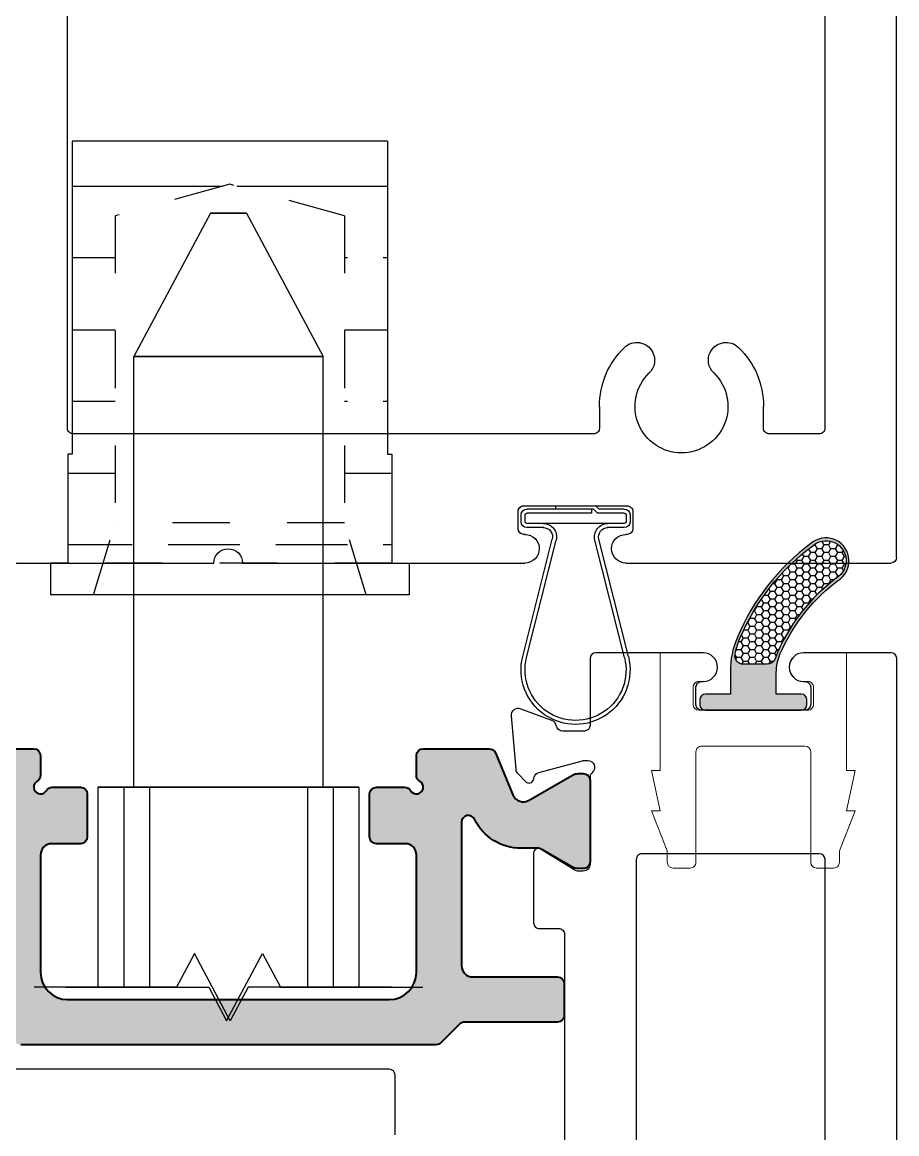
# Model space of a CAD drawing. Extents: x -87 to 44, y -173 to 76.
# Drawn here: x -0.192 to 1.333, y 46.099 to 48.036 of the extents above; entities that cross this region are included whole.
import ezdxf

# ---------------------------------------------------------------- set-up
doc = ezdxf.new("R2010")
doc.units = 0
doc.header["$MEASUREMENT"] = 0
doc.linetypes.add('C', pattern=[0])
doc.linetypes.add('HIDDEN2', pattern=[0.1875, 0.125, -0.0625])
doc.layers.get('0').update_dxf_attribs({"linetype": 'CONTINUOUS'})
for name, color, linetype in [('FRAME', 1, 'CONTINUOUS'), ('HANDLE_SET', 7, 'CONTINUOUS'), ('INERTIA', 7, 'CONTINUOUS'), ('Part', 7, 'CONTINUOUS'), ('VENT', 5, 'CONTINUOUS')]:
    doc.layers.add(name, color=color, linetype=linetype)
pattern_1 = [(0, (0, 0), (0, 0.25), []), (0, (0, 0.125), (0, 0.25), [0.125, -0.0625])]

# ---------------------------------------------------------------- blocks, each defined once
blk = doc.blocks.new('FGSFG FG')
at = {"layer": 'HANDLE_SET', "color": 7}
for p, q in [((-67.66218615209425, 44.74863545115808), (-67.66218615209425, 43.99863545115809)), ((-67.33218615209427, 44.74863545115808), (-67.33218615209427, 43.99863545115809)), ((-67.52842615209426, 43.74863545115809), (-67.66218615209425, 43.99863545115809)), ((-67.33218615209427, 43.99863545115809), (-67.66218615209425, 43.99863545115809)), ((-67.46594615209426, 43.74863545115809), (-67.33218615209427, 43.99863545115809)), ((-67.46594615209426, 43.74863545115809), (-67.52842615209426, 43.74863545115809))]:
    blk.add_line(p, q, dxfattribs=at)
at = {"layer": 'INERTIA', "color": 7}
for p, q in [((-67.53166126501026, 45.09719840412938), (-67.50040828054512, 45.15593900562939)), ((-67.50040828054512, 45.15593900562939), (-67.4379023116148, 45.0384578026294)), ((-67.78105716601192, 45.09719839607058), (-67.53166126501026, 45.09719840412938)), ((-67.72468615209425, 44.74863545115809), (-67.72468615209425, 45.09719840412938)), ((-67.63468615209425, 44.74863545115809), (-67.63468615209425, 45.09719840412938)), ((-67.4379023116148, 45.0384578026294), (-67.40664932714964, 45.09719840412938)), ((-67.40664932714964, 45.09719840412938), (-67.15869376219044, 45.09719840412938)), ((-67.31468615209425, 44.74863545115809), (-67.31468615209425, 45.09719840412938)), ((-67.26968615209425, 44.74863545115809), (-67.26968615209425, 45.09719840412938)), ((-67.72468615209425, 44.74863545115809), (-67.26968615209425, 44.74863545115809))]:
    blk.add_line(p, q, dxfattribs=at)
blk = doc.blocks.new('25058 BOM')
for p, q in [((683.0846507635472, 59.6214789050838), (683.1286517635472, 59.6214789050838)), ((683.1346507635473, 59.62747890508381), (683.1286517635472, 59.6214789050838)), ((683.1385504335603, 59.6214789050838), (683.131551600227, 59.61447890508381)), ((683.2046517635472, 59.62747890508381), (683.1346507635473, 59.62747890508381)), ((683.1385504335603, 59.6214789050838), (683.2546507635473, 59.6214789050838)), ((683.142078288618, 59.6214789050838), (683.142078288618, 59.61447890508381)), ((683.2046517635472, 59.62747890508381), (683.2046517635472, 59.6214789050838)), ((683.0746507635472, 59.61147890508381), (683.0746507635472, 59.59947890508381)), ((683.0816507635473, 59.61147890508381), (683.0816507635473, 59.59947890508381)), ((683.0846507635472, 59.61447890508381), (683.131551600227, 59.61447890508381)), ((683.142078288618, 59.61447890508381), (683.2546507635473, 59.61447890508381)), ((683.2576507635472, 59.59947890508381), (683.2576507635472, 59.61147890508381)), ((683.2646507635473, 59.59947890508381), (683.2646507635473, 59.61147890508381)), ((683.0846507635472, 59.59647890508381), (683.1146736117528, 59.59647890508381)), ((683.0846507635472, 59.58947890508381), (683.1146736117528, 59.58947890508381)), ((683.1131672215495, 59.59647890508381), (683.2546507635473, 59.59647890508381)), ((683.2246289153418, 59.58947890508381), (683.2546507635473, 59.58947890508381)), ((683.0775465766021, 59.36475392694702), (683.1291488797368, 59.568956269003)), ((683.0843332377453, 59.36303892533605), (683.1359355408802, 59.56724126739202)), ((683.2549692893491, 59.36303892533605), (683.2033669862144, 59.56724126739202)), ((683.2617559504924, 59.36475392694702), (683.2101536473576, 59.568956269003))]:
    blk.add_line(p, q)
for centre, radius, start, end in [((683.0846507635472, 59.61147890508381), 0.01, 90, 180), ((683.2546507635473, 59.61147890508381), 0.01, 0, 90), ((683.0846507635472, 59.61147890508381), 0.003000000000000001, 90, 180), ((683.2546507635473, 59.61147890508381), 0.003000000000000001, 0, 90), ((683.0846507635472, 59.59947890508381), 0.01, 180, 270), ((683.0846507635472, 59.59947890508381), 0.003000000000000001, 180, 270), ((683.1131672215495, 59.57299486308607), 0.02348404199774125, 345.8181526709359, 90), ((683.1131672215495, 59.57299486308607), 0.01648404199774125, 345.8181526709359, 90), ((683.226135305545, 59.57299486308607), 0.02348404199774134, 90, 194.1818473290641), ((683.226135305545, 59.57299486308607), 0.01648404199774134, 90, 194.1818473290641), ((683.2546507635473, 59.59947890508381), 0.01, 270, 0), ((683.2546507635473, 59.59947890508381), 0.003000000000000001, 270, 0), ((683.1696512635472, 59.34147890508381), 0.095, 165.8181526709351, 14.18184732906528), ((683.1696512635472, 59.34147890508381), 0.088, 165.8181526709351, 14.18184732906528)]:
    blk.add_arc(centre, radius, start, end)
blk = doc.blocks.new('FADFADFFA DF')
h = blk.add_hatch()
h.set_pattern_fill('BRASS', color=256)
h.set_pattern_definition(pattern_1)
h.paths.add_polyline_path([(-67.25968615209426, 44.3096388057593), (-67.73468615209426, 44.3096388057593), (-67.71818615209426, 44.2546388057593), (-67.27618615209425, 44.2546388057593)])
h.paths.add_polyline_path([(-67.73468615209426, 44.3096388057593), (-67.80968615209426, 44.3096388057593), (-67.80968615209426, 44.2546388057593), (-67.77968615209426, 44.2546388057593), (-67.71818615209426, 44.2546388057593)])
h.paths.add_polyline_path([(-67.18468615209426, 44.3096388057593), (-67.25968615209426, 44.3096388057593), (-67.27618615209425, 44.2546388057593), (-67.21468615209426, 44.2546388057593), (-67.18468615209426, 44.2546388057593)])
h = blk.add_hatch()
h.set_pattern_fill('BRASS', color=256)
h.set_pattern_definition(pattern_1)
h.paths.add_polyline_path([(-67.27618615209425, 44.2546388057593), (-67.71818615209426, 44.2546388057593), (-67.69718615209426, 44.1846388057593), (-67.29718615209424, 44.1846388057593)])
h.paths.add_polyline_path([(-67.25968615209426, 44.3096388057593), (-67.73468615209426, 44.3096388057593), (-67.71818615209426, 44.2546388057593), (-67.27618615209425, 44.2546388057593)])
h = blk.add_hatch()
h.set_pattern_fill('BRASS', color=256)
h.set_pattern_definition(pattern_1)
h.paths.add_polyline_path([(-67.21468615209426, 44.2546388057593), (-67.27618615209425, 44.2546388057593), (-67.29718615209424, 44.1846388057593), (-67.29718615209424, 43.64963880575931), (-67.49718615209426, 43.5946388057593), (-67.69718615209426, 43.6496388057593), (-67.69718615209428, 44.18463880575935), (-67.71818615209426, 44.2546388057593), (-67.77968615209426, 44.2546388057593), (-67.77968615209426, 44.0646388057593), (-67.77218615209425, 44.0646388057593), (-67.77218615209425, 43.51963880575931), (-67.22218615209427, 43.51963880575931), (-67.22218615209427, 44.0646388057593), (-67.21468615209426, 44.0646388057593)])
h = blk.add_hatch()
h.set_pattern_fill('BRASS', color=256)
h.set_pattern_definition(pattern_1)
h.paths.add_polyline_path([(-67.27618615209425, 44.2546388057593), (-67.71818615209426, 44.2546388057593), (-67.69718615209426, 44.1846388057593), (-67.29718615209424, 44.1846388057593)], flags=17)
at = {"layer": 'INERTIA', "color": 7}
for p, q in [((-67.80968615209426, 44.3096388057593), (-67.18468615209426, 44.3096388057593)), ((-67.80968615209426, 44.2546388057593), (-67.80968615209426, 44.3096388057593)), ((-67.18468615209426, 44.2546388057593), (-67.18468615209426, 44.3096388057593)), ((-67.77968615209426, 44.2546388057593), (-67.80968615209426, 44.2546388057593)), ((-67.77968615209426, 44.0646388057593), (-67.77968615209426, 44.2546388057593)), ((-67.21468615209426, 44.0646388057593), (-67.21468615209426, 44.2546388057593)), ((-67.21468615209426, 44.2546388057593), (-67.18468615209426, 44.2546388057593)), ((-67.77218615209425, 44.0646388057593), (-67.77968615209426, 44.0646388057593)), ((-67.77218615209425, 43.51963880575931), (-67.77218615209425, 44.0646388057593)), ((-67.22218615209427, 43.51963880575931), (-67.22218615209427, 44.0646388057593)), ((-67.22218615209427, 44.0646388057593), (-67.21468615209426, 44.0646388057593)), ((-67.77218615209426, 43.51963880575931), (-67.22218615209427, 43.51963880575931))]:
    blk.add_line(p, q, dxfattribs=at)
at = {"layer": 'INERTIA', "color": 7, "linetype": 'HIDDEN2', "ltscale": 0.5}
for p, q in [((-67.73468615209426, 44.3096388057593), (-67.69718615209426, 44.1846388057593)), ((-67.25968615209426, 44.3096388057593), (-67.29718615209424, 44.1846388057593)), ((-67.77968615209426, 44.2546388057593), (-67.21468615209426, 44.2546388057593)), ((-67.69718615209429, 44.1846388057593), (-67.29718615209424, 44.1846388057593)), ((-67.69718615209426, 43.64963880575931), (-67.69718615209428, 44.18463880575931)), ((-67.29718615209424, 43.6496388057593), (-67.29718615209424, 44.18463880575932)), ((-67.69718615209426, 43.6496388057593), (-67.49718615209426, 43.5946388057593)), ((-67.49718615209426, 43.5946388057593), (-67.29718615209426, 43.6496388057593))]:
    blk.add_line(p, q, dxfattribs=at)
blk = doc.blocks.new('25196')
h = blk.add_hatch(color=256)
h.dxf.hatch_style = 1
h.paths.add_polyline_path([(-0.0835000000000008, 0, 0.414213562373095), (-0.0934999999999988, -0.00999999999999801), (-0.0934999999999988, -0.01800000000000068, 0.414213562373095), (-0.0835000000000008, -0.02799999999999869), (-0.03999999999999915, -0.02799999999999869), (-0.03999999999999915, -0.05785786437627038), (-0.03999999999999915, -0.06594732452941329, -0.101269969250912), (-0.04643100417474755, -0.09737347372501143, -0.1373134445494965), (-0.1522745511964061, -0.2294751011726532, 1.008481109248399), (-0.1004823336566604, -0.2904432055484764, 0.1352418904348582), (0.02843659280805078, -0.1257235416071723, 0.09912861590021499), (0.03999999999999912, -0.06797140076635715), (0.03999999999999915, -0.05785786437627038), (0.03999999999999915, -0.02800000000000225), (0.08349999999999724, -0.02800000000000225, 0.414213562373095), (0.0934999999999988, -0.01800000000000068), (0.0934999999999988, -0.01000000000000334, 0.4142135623730949), (0.08349999999999547, 0)])
h.paths.add_polyline_path([(0.01715917121256118, -0.07999999999999266, -0.4769757243821136), (0.03183138327555873, -0.09811868452696117, -0.04647921464780781), (0.0238220397144443, -0.1237984702458415, -0.1353680807655825), (-0.1036145827353818, -0.2865410750086921, -1.008549315805216), (-0.1492050365935049, -0.233426524955751, 0.1455754414467376), (-0.03786737528095366, -0.08958174200962173, -0.309671405896239), (-0.02388014966793934, -0.08000000000000185), (-0.01785786437626768, -0.0799999999999983)], flags=16)
h = blk.add_hatch()
h.set_pattern_fill('HONEY', color=256, scale=0.0625)
h.set_pattern_definition([(0, (45.46243526074674, 20.43142425174361), (0.01171875, 0.006765823467065927), [0.0078125, -0.015625]), (120, (45.46243526074674, 20.43142425174361), (-0.01171875, 0.006765823467065928), [0.007812499999999999, -0.015625]), (59.99999999999999, (45.46243526074674, 20.43142425174361), (2.602085213965211e-18, 0.01353164693413185), [-0.015625, 0.0078125])])
h.paths.add_polyline_path([(-0.1492050365934934, -0.233426524955743, 1.008549315807167), (-0.1036145827353791, -0.2865410750086901, 0.1353680807655805), (0.02382203971444444, -0.1237984702458412, 0.04647921464780722), (0.03183138327555877, -0.09811868452696121, 0.4769757243821154), (0.01715917121256118, -0.07999999999999266), (-0.01785786437626768, -0.0799999999999983), (-0.02388014966793934, -0.08000000000000185, 0.3096714058962401), (-0.03786737528095374, -0.08958174200962171, -0.1455754414467264)])
at = {"layer": 'Part'}
blk.add_lwpolyline([(-0.1004823336566574, -0.290443205548474, 0.1352418904348408), (0.02843659280804189, -0.1257235416071936, 0.09912861590023608), (0.03999999999999915, -0.06797140076636765), (0.03999999999999915, -0.05785786437627038), (0.03999999999999915, -0.02800000000000225), (0.0835000000000008, -0.02800000000000225, 0.414213562372991), (0.0934999999999988, -0.01800000000000068), (0.0934999999999988, -0.01000000000000156, 0.4142135623728869), (0.0835000000000008, 0), (-0.0835000000000008, 0, 0.414213562373095), (-0.0934999999999988, -0.00999999999999801), (-0.0934999999999988, -0.01800000000000068, 0.414213562373095), (-0.0835000000000008, -0.02799999999999869), (-0.03999999999999915, -0.02799999999999869), (-0.03999999999999915, -0.05785786437627038), (-0.03999999999999915, -0.06594732452939667, -0.1012699692510954), (-0.04643100417476376, -0.09737347372504956, -0.1373134445494629), (-0.1522745511964061, -0.2294751011726532, 1.008481109248132)], format="xyb", close=True, dxfattribs=at)
blk.add_lwpolyline([(0.01718771564232924, -0.08000002715949961, -0.4763918822310501), (0.03183138327555923, -0.09811868452695904, -0.04647921464780437), (0.02382203971444596, -0.1237984702458377, -0.1353680807655855), (-0.103614582735382, -0.2865410750086923, -1.008549315807548), (-0.1492050365934929, -0.2334265249557426, 0.1455754414467267), (-0.0378673752809533, -0.08958174200962077, -0.3096714058963633), (-0.02388014966793151, -0.08000000000000185), (-0.01785786437626768, -0.0799999999999983), (0.01785786437626768, -0.0799999999999983)], format="xyb", dxfattribs=at)
blk = doc.blocks.new('3921-1_Block_Frame_Component')
for p, q in [((-0.05250000000000909, 2.131628207280301e-14), (0.05250000000000909, -2.131628207280301e-14)), ((1.368338983564172, 3.552713678800501e-14), (1.472499539111254, 3.552713678800501e-14)), ((1.547824651121005, -0.01985777713893189), (1.602407108165153, 3.153405460665226e-05)), ((1.602407108165153, 3.153405460665226e-05), (1.602470084513811, 3.153405460665226e-05)), ((-0.06250000000011324, -1.903000436308508), (-0.0625, -0.009999999999969589)), ((0.0625, -0.01000000000001222), (0.0625, -0.1149999999999736)), ((0.8754999999999882, -0.1249999999999645), (0.8754999999999882, -2.131628207280301e-14)), ((0.8754999999999882, -2.131628207280301e-14), (0.9555000000001428, -2.131628207280301e-14)), ((0.9555000000001428, -2.131628207280301e-14), (0.9555000000001428, -0.1149999999999736)), ((1.358338983564181, -0.1150000000000162), (1.358338983564181, -0.009999999999969589)), ((1.482499539111245, -0.009999999999955378), (1.482499539111359, -0.02638062086160886)), ((1.618019901548909, -0.01190026021462387), (1.61000386707542, -0.1035239535075689)), ((1.494119360199761, -0.03800044195012475), (1.528978823465081, -0.03800044195012475)), ((1.495008477480155, -0.08900044195002721), (1.486372812807417, -0.08900044195018353)), ((1.570203092662609, -0.1087395746705448), (1.498010778403454, -0.08939570236507421)), ((1.60664471720213, -0.110727673657756), (1.592555565099019, -0.1248168257609805)), ((0.0724999999999909, -0.1249999999999645), (0.8754999999999882, -0.1249999999999645)), ((0.9655000000001337, -0.1249999999999787), (1.34833898356419, -0.1250000000000213)), ((1.482499539111359, -0.1179420695986479), (1.482499539111359, -0.2703806208616797)), ((1.579595338716334, -0.1213441435680016), (1.578419546950386, -0.116956028958306)), ((0.1769154044887316, -0.2499999999998987), (0.07249999999445222, -0.2499999999999059)), ((1.37249953910592, -0.2499999999999698), (0.4480845955486075, -0.2499999999999627)), ((1.508740822690356, -0.2802987284158647), (1.567548808317724, -0.244402180678172)), ((1.579331381514866, -0.2510142523809336), (1.579331381514862, -0.3719996208616223)), ((0.06249999999446132, -0.259999999999911), (0.06249999999446132, -1.678000436306284)), ((1.382499539105911, -1.678000436306284), (1.382499539105911, -0.2599999999999749)), ((1.494119360199761, -0.2820004419500819), (1.502686783982995, -0.2820004419501387)), ((1.569331381514871, -0.3819996208616132), (1.517499539111327, -0.3819996208616132)), ((1.507499539111336, -0.3919996208616041), (1.507499539111336, -1.517001263040854)), ((1.517499539111327, -1.527001263040839), (1.569331381514871, -1.527001263040839)), ((1.579331381514862, -1.53700126304083), (1.579331381514862, -1.657986631521519)), ((0.1694999999945459, -1.678000436306283), (0.1694999999945459, -1.639999999997734)), ((0.4555000000005158, -1.640000000004358), (0.4554999999956557, -1.678000436305005)), ((1.482499539111359, -1.638620263040773), (1.482499539111359, -1.791058814303804)), ((1.502686783982995, -1.627000441952315), (1.494119360199761, -1.62700044195237)), ((1.567548808317724, -1.664598703224279), (1.508740822690356, -1.628702155486573)), ((0.07249999999446288, -1.688000436306284), (0.1594999999945443, -1.688000436306283)), ((0.4654999999956537, -1.688000436306284), (1.37249953910591, -1.688000436306284)), ((1.498010778403454, -1.819605181537364), (1.570203092662609, -1.800261309231908)), ((1.578419546950386, -1.792044854944132), (1.579595338716331, -1.78765674033445)), ((1.592555565099019, -1.784184058141457), (1.60664471720213, -1.798273210244682)), ((0.5873440139517818, -1.813000436308509), (0.4073440139516258, -1.813000436308509)), ((1.486372812807417, -1.82000044195227), (1.495008477480155, -1.820000441952411)), ((1.61000386707542, -1.805476930394869), (1.618019901548905, -1.897100623687814)), ((0.3973440139516242, -1.823000436308547), (0.3973440139517379, -1.853000436308511)), ((0.5973440139462483, -1.852994227559189), (0.5973440139462483, -1.822962897163516)), ((0.5973440139516697, -1.853062975419865), (0.5973440139517834, -1.823000436308546)), ((0.4073440139517288, -1.863000436308502), (0.4093440139516815, -1.863000436308503)), ((0.5843440139462146, -1.862994227559294), (0.5873440139462573, -1.862994227559294)), ((0.5853440139516124, -1.863000436308504), (0.5873440139515651, -1.863000436308509)), ((1.528978823465081, -1.871000441952314), (1.494119360199761, -1.871000441952313)), ((0.4343440139516588, -1.887906688481409), (0.4343440139516588, -1.888000436308531)), ((0.5603440139516351, -1.888000436308531), (0.5603440139516351, -1.887906688481409)), ((1.482499539111359, -1.882620263040772), (1.482499539111359, -1.903006528038312)), ((1.602407108165153, -1.909032417957045), (1.547824651121005, -1.889143106763507)), ((0.4093440139516815, -1.913000436308502), (-0.05250000000011301, -1.913000436308509)), ((1.077499539112367, -1.913000436308502), (0.5853440139516124, -1.913000436308509)), ((1.472150544144029, -1.913000436308502), (1.127499539112321, -1.913000436308502)), ((1.602470084513811, -1.909032417957047), (1.602407108165153, -1.909032417957045))]:
    blk.add_line(p, q)
for centre, radius, start, end in [((-0.05250000000000909, -0.009999999999969589), 0.009999999999990905, 90, 180), ((1.368338983564175, -0.00999999999995893), 0.009999999999994458, 90.00000000002038, 180.000000000061), ((1.472499539111254, -0.009999999999955378), 0.009999999999990905, 0, 90), ((1.606444297387903, -0.0108875260769814), 0.01161982108837459, 354.9999999995531, 110.0000000001445), ((0.05250000000000909, -0.01000000000001222), 0.009999999999990905, 0, 90), ((1.49411936019979, -0.02638062086169413), 0.01161982108843063, 179.9999999995795, 269.9999999998598), ((1.528978823465, -0.02638062086167547), 0.01161982108844928, 270.000000000403, 349.095716723031), ((1.551798863995145, -0.03077683727061409), 0.01161982108847989, 110.0000000002121, 169.0957167230866), ((1.486372812807417, -0.1006202630385582), 0.01161982108837467, 90, 228.1896851043523), ((1.495008477480308, -0.1006004419496929), 0.01159999999966576, 74.99999999977697, 90.00000000075455), ((0.0724999999999909, -0.1149999999999736), 0.009999999999990905, 180, 270), ((0.9655000000001337, -0.1149999999999878), 0.009999999999990905, 179.9999999999186, 270), ((1.348338983564187, -0.1150000000000269), 0.009999999999994458, 270.0000000000203, 6.106664988409952e-11), ((1.470879718022842, -0.1179420695986755), 0.01161982108851632, 1.357715182423146e-10, 48.18968510421744), ((1.5671956616643, -0.1199634599566357), 0.01161982108833529, 14.99999999992139, 75.00000000018271), ((1.598428262914364, -0.102511219369922), 0.01161982108842522, 314.9999999997615, 354.9999999995529), ((1.587077928907143, -0.1193391895690796), 0.00774654739231437, 195.0000000000125, 314.9999999998699), ((0.07249999999445222, -0.2599999999998968), 0.009999999999990905, 90, 180.0000000000814), ((0.1769154044887316, -0.2599999999998994), 0.00999999999999914, 332.3963207687199, 90), ((0.3124999999926459, -0.3309999999977968), 0.08100000000004709, 314.0684593829706, 225.9315406170294), ((0.4480845955486075, -0.2599999999999634), 0.01000000000000068, 90, 207.6036792105529), ((1.37249953910592, -0.2599999999999607), 0.009999999999990905, 359.9999999999186, 90), ((1.571584834122604, -0.2510142523809664), 0.007746547392261496, 2.430452665387161e-10, 121.400000000021), ((0.3124999999990559, -0.3308930000336776), 0.1429999999787192, 152.3963207686994, 225.9315406051524), ((0.3124999999917435, -0.3308929999955215), 0.1430000000022504, 314.0684593825862, 27.60367921053936), ((1.494119360199761, -0.2703806208616797), 0.0116198210884022, 180, 270), ((1.502686783982877, -0.2703806208616095), 0.01161982108852921, 270.0000000005781, 301.400000000525), ((1.517499539111327, -0.3919996208616041), 0.009999999999990905, 90, 180), ((1.569331381514871, -0.3719996208616223), 0.009999999999990905, 270, 0), ((0.2348007399110843, -0.4113993489621555), 0.03080899939083462, 331.8812266073314, 46.10171248424921), ((0.3901992600742012, -0.4113993489621208), 0.0308089993908053, 133.8982875157871, 208.1187733926057), ((0.234602054380634, -0.4113660393925107), 0.03100000000006395, 225.931540616972, 331.9999999997835), ((0.3903979456046427, -0.4113660393925507), 0.03099999999999155, 208.0000000000398, 314.0684593829028), ((0.2346020543824672, -1.559526960603018), 0.03099999999997745, 27.99999999999727, 134.0684593829349), ((0.3903979456066908, -1.559526960603), 0.03099999999997505, 45.9315406170814, 152.0000000000401), ((1.517499539111324, -1.517001263040851), 0.00999999999998824, 180.0000000000153, 270.0000000000152), ((1.569331381514871, -1.53700126304083), 0.009999999999990905, 0, 90), ((0.3124999999945635, -1.639999999997737), 0.1430000000000176, 134.0684593830061, 179.9999999999989), ((0.2346020543824343, -1.55952696060301), 0.03100000000000201, 314.0684593829751, 27.99999999995571), ((0.3903979456065683, -1.559526960603196), 0.0309999999999589, 151.9999999996134, 225.9315406167418), ((0.3124999999984297, -1.640000000004313), 0.1430000000020861, 359.9999999999819, 45.93154061993931), ((0.3124999999944365, -1.639999999997776), 0.08100000000000618, 134.0684593829741, 45.93154061697698), ((1.494119360199761, -1.638620263040773), 0.0116198210884022, 90, 180), ((1.502686783982902, -1.638620263040843), 0.01161982108852822, 58.59999999961609, 89.99999999954454), ((1.571584834122603, -1.657986631521486), 0.007746547392259551, 238.5999999999833, 359.999999999757), ((0.07249999999446022, -1.678000436306285), 0.009999999999998899, 179.9999999999949, 270.0000000000152), ((0.1594999999945461, -1.678000436306283), 0.009999999999999787, 269.9999999999898, 0), ((0.4654999999956537, -1.678000436306286), 0.00999999999999801, 179.9999999926618, 270), ((1.372499539105911, -1.678000436306285), 0.009999999999998899, 269.9999999999898, 5.088887490341627e-12), ((1.486372812807417, -1.808380620863894), 0.01161982108837572, 131.8103148956447, 270), ((1.470879718022843, -1.791058814303776), 0.01161982108851589, 311.8103148957793, 359.9999999998598), ((1.567195661664293, -1.789037423945816), 0.01161982108833871, 284.9999999998489, 345.0000000001511), ((1.587077928907145, -1.789661694333365), 0.007746547392318105, 45.0000000001765, 165.0000000000484), ((1.598428262914364, -1.806489664532516), 0.01161982108842508, 5.000000000446978, 45.00000000023845), ((0.407344013951624, -1.823000436308509), 0.009999999999999787, 89.99999999998981, 180.0000000002188), ((0.5873440139462573, -1.822962897163516), 0.009999999999990905, 0, 90), ((0.5873440139517836, -1.823000436308509), 0.009999999999999787, 359.9999999997863, 90.00000000001017), ((1.495008477480308, -1.808400441952745), 0.01159999999966566, 269.9999999992454, 285.0000000002231), ((0.4073440139517253, -1.853000436308514), 0.009999999999987352, 179.9999999999796, 270.0000000000203), ((0.5873440139461437, -1.852994227559246), 0.01000000000004775, 270.0000000006514, 3.256887993818641e-10), ((0.5873440139515651, -1.853000436308518), 0.009999999999990905, 270, 4.071109992273302e-11), ((0.4095033290015131, -1.887840698027079), 0.02484077260337315, 359.847791410163, 90.36746612884058), ((0.5851846989017808, -1.88784069802708), 0.0248407726033724, 89.63253387115944, 180.1522085898349), ((1.494119360199775, -1.88262026304073), 0.01161982108841642, 90.00000000007007, 180.0000000002102), ((1.528978823465, -1.882620263040764), 0.01161982108844984, 10.90428327697762, 89.99999999959707), ((0.4093440139516851, -1.888000436308528), 0.02499999999997371, 269.9999999999919, 359.9999999999918), ((0.5853440139516124, -1.888000436308531), 0.02499999999997726, 180, 270), ((1.102499539112344, -1.913000436308502), 0.02499999999997726, 0, 180), ((1.551798863995146, -1.878224046631825), 0.01161982108848007, 190.9042832769083, 249.9999999997838), ((1.6064442973879, -1.898113357825457), 0.0116198210883744, 249.9999999998749, 5.000000000446924), ((-0.05250000000011301, -1.903000436308508), 0.01000000000000068, 180, 270), ((1.472499539111205, -1.903006528038161), 0.01000000000015433, 267.9999999991653, 359.9999999991349)]:
    blk.add_arc(centre, radius, start, end)
blk = doc.blocks.new('3921_Block_Frame_Assembly')
blk.add_blockref('3921-1_Block_Frame_Component', (0.0625, 0.009999999999969589))

msp = doc.modelspace()

# ---------------------------------------------------------------- hatches: boundary and pattern name
h = msp.add_hatch(color=256)
h.dxf.hatch_style = 1
edge = h.paths.add_edge_path()
edge.add_line((-0.2025395515164314, 46.25794066811319), (-0.2349961855463585, 46.29039730214312))
edge.add_arc((-0.2433492025787247, 46.28204428511079), 0.01181294997387375, 44.99999999984475, 89.99999999984506)
edge.add_line((-0.2433492025786927, 46.29385723508467), (-0.4055894544110652, 46.29385723508464))
edge.add_arc((-0.405589454411051, 46.30567018505855), 0.01181294997390125, 179.999999999931, 269.9999999999311, ccw=False)
edge.add_line((-0.4174024043849522, 46.30567018505856), (-0.4174024043849522, 46.36079728493674))
edge.add_arc((-0.4055894544110652, 46.36079728493674), 0.01181294997388704, 90, 180, ccw=False)
edge.add_line((-0.4055894544110652, 46.37261023491062), (-0.2581443684444276, 46.37261023491062))
edge.add_arc((-0.2581443684444276, 46.39229848486714), 0.0196882499565163, 270, 360)
edge.add_line((-0.2384561184879113, 46.39229848486714), (-0.2384561184879113, 46.64214948523933))
edge.add_arc((-0.2502690684617926, 46.64214948523933), 0.01181294997388138, 359.9999999999742, 513.714890153847)
edge.add_arc((-0.3420621483206177, 46.68748677242025), 0.09056594979991707, 270.0000000000103, 333.71489015376585, ccw=False)
edge.add_line((-0.3420621483206014, 46.59692082262033), (-0.3697540859751394, 46.59692082262062))
edge.add_arc((-0.3697540859753787, 46.5772358538706), 0.0196849687500098, 89.9999999993033, 119.999999999894)
edge.add_line((-0.3795965703503521, 46.59428353688084), (-0.4318210369640179, 46.56413172702317))
edge.add_arc((-0.4416635213390352, 46.58117941003334), 0.01968496874999068, 270.0000000000932, 300.0000000000741, ccw=False)
edge.add_line((-0.4416635213390032, 46.56149444128336), (-0.450592423134915, 46.56149444128336))
edge.add_arc((-0.450592423134915, 46.57330542253335), 0.0118109812499938, 180, 270, ccw=False)
edge.add_line((-0.4624034043849088, 46.57330542253335), (-0.4624034043849088, 46.71503719753336))
edge.add_arc((-0.450592423134915, 46.71503719753336), 0.0118109812499938, 90, 180, ccw=False)
edge.add_line((-0.450592423134915, 46.72684817878336), (-0.4416635213390032, 46.72684817878336))
edge.add_arc((-0.4416635213389893, 46.70716321003335), 0.0196849687500027, 60.000000000100385, 90.00000000004042, ccw=False)
edge.add_line((-0.4318210369640179, 46.72421089304358), (-0.3559780520314257, 46.6804229252766))
edge.add_arc((-0.3461355676564086, 46.6974706082868), 0.01968496875000749, 239.9999999999549, 337.5041037905365)
edge.add_line((-0.3279484884202839, 46.68993879950354), (-0.2977390859020739, 46.76288552625751))
edge.add_arc((-0.286826838360388, 46.75836644098753), 0.01181098125002, 90.0000000000162, 157.5041037904949, ccw=False)
edge.add_line((-0.2868268383603914, 46.77017742223755), (-0.1793913686184192, 46.77017742223755))
edge.add_line((-0.1793913686184192, 46.77017742223755), (-0.1715160686357899, 46.77017742223755))
edge.add_arc((-0.1715160686358042, 46.75836447226365), 0.01181294997390125, -6.889422365929931e-11, 89.9999999999311, ccw=False)
edge.add_line((-0.1597031186619029, 46.75836447226364), (-0.1597031186619597, 46.72369800192753))
edge.add_arc((-0.1715160686358462, 46.72369800192748), 0.01181294997388643, -59.99999999968372, 2.326032699784264e-10, ccw=False)
edge.add_arc((-0.1597031186619249, 46.70323737238542), 0.0118129499739221, 119.9999999997789, 179.9999999996769)
edge.add_arc((-0.1597031186619171, 46.7032373723855), 0.01181294997392968, 180.000000000069, 270.0000000000689)
edge.add_arc((-0.1597031186618917, 46.70323737238546), 0.0118129499738937, 269.9999999999456, 329.9999999999811)
edge.add_arc((-0.1392424891198424, 46.69142442241156), 0.01181294997389362, 89.9999999999456, 149.9999999999811, ccw=False)
edge.add_line((-0.1392424891198312, 46.70323737238546), (-0.08998800881332958, 46.70323737238549))
edge.add_arc((-0.08998800881334379, 46.69142442241159), 0.01181294997390125, -6.889422365929931e-11, 89.9999999999311, ccw=False)
edge.add_line((-0.07817505883944253, 46.69142442241157), (-0.07817505883944253, 46.61660907257688))
edge.add_arc((-0.08998800881332958, 46.61660907257688), 0.01181294997388704, -90, 0, ccw=False)
edge.add_line((-0.08998800881332958, 46.60479612260299), (-0.1400148687054434, 46.60479612260302))
edge.add_arc((-0.140014868705415, 46.58510787264653), 0.01968824995648788, 90.00000000008272, 180.0000000000827)
edge.add_line((-0.1597031186619029, 46.5851078726465), (-0.1597031186619029, 46.38048553489325))
edge.add_arc((-0.1124513187662979, 46.38048553489325), 0.04725179989560502, 180, 270)
edge.add_line((-0.1124513187662979, 46.33323373499765), (0.4480825099965022, 46.33323373499765))
edge.add_arc((0.4480825099964738, 46.38048553489323), 0.0472517998955766, 270.0000000000344, 360.0000000000344)
edge.add_line((0.4953343098920504, 46.38048553489325), (0.4953343098920504, 46.5851078726465))
edge.add_arc((0.4756460599355341, 46.5851078726465), 0.0196882499565163, 0, 90)
edge.add_line((0.4756460599355341, 46.60479612260302), (0.4256192000434202, 46.60479612260299))
edge.add_arc((0.4256192000434202, 46.61660907257688), 0.01181294997388704, 180, 270, ccw=False)
edge.add_line((0.4138062500695332, 46.61660907257688), (0.4138062500695332, 46.69142442241157))
edge.add_arc((0.4256192000434345, 46.69142442241159), 0.01181294997390125, 90.0000000000689, 180.0000000000689, ccw=False)
edge.add_line((0.4256192000434202, 46.70323737238549), (0.4748736803499787, 46.70323737238546))
edge.add_arc((0.4748736803500359, 46.69142442241152), 0.01181294997394078, 30.000000000309683, 90.00000000027728, ccw=False)
edge.add_arc((0.4953343098920892, 46.7032373723855), 0.01181294997389348, 210.0000000000839, 419.9999999999164)
edge.add_arc((0.5071472598659601, 46.72369800192759), 0.01181294997390983, 180.0000000002886, 240.00000000025528, ccw=False)
edge.add_line((0.4953343098920504, 46.72369800192753), (0.4953343098920504, 46.75836447226364))
edge.add_arc((0.5071472598659517, 46.75836447226365), 0.01181294997390125, 90.0000000000689, 180.0000000000689, ccw=False)
edge.add_line((0.5071472598659374, 46.77017742223755), (0.5150225598485667, 46.77017742223755))
edge.add_line((0.5150225598485667, 46.77017742223755), (0.6224580295905389, 46.77017742223755))
edge.add_arc((0.6224580295905355, 46.75836644098753), 0.01181098125002, 22.495896209505077, 89.99999999998391, ccw=False)
edge.add_line((0.6333702771322214, 46.76288552625751), (0.6635796796504314, 46.68993879950354))
edge.add_arc((0.6817667588865738, 46.6974706082868), 0.01968496875002436, 202.4958962094474, 299.9999999999572)
edge.add_line((0.6916092432615732, 46.68042292527657), (0.7674522281941654, 46.72421089304358))
edge.add_arc((0.7772947125691245, 46.70716321003339), 0.01968496874995695, 89.99999999992377, 119.99999999993511, ccw=False)
edge.add_line((0.7772947125691507, 46.72684817878336), (0.7862236143650625, 46.72684817878336))
edge.add_arc((0.7862236143650909, 46.71503719753333), 0.01181098125002222, 1.3778844731859863e-10, 90.0000000001379, ccw=False)
edge.add_line((0.7980345956151131, 46.71503719753336), (0.7980345956151131, 46.57330542253335))
edge.add_arc((0.7862236143650909, 46.57330542253338), 0.01181098125002222, 269.9999999998621, 359.99999999986215, ccw=False)
edge.add_line((0.7862236143650625, 46.56149444128336), (0.7772947125691507, 46.56149444128336))
edge.add_arc((0.7772947125691563, 46.58117941003324), 0.01968496874989167, 239.9999999998485, 269.99999999998386, ccw=False)
edge.add_line((0.7674522281941654, 46.56413172702317), (0.7152277615804996, 46.59428353688084))
edge.add_arc((0.7053852772055281, 46.57723585387061), 0.01968496875000272, 60.00000000010043, 90.0000000007022)
edge.add_line((0.7053852772052869, 46.59692082262062), (0.6776933395508058, 46.59692082262033))
edge.add_arc((0.6776933395508078, 46.68748677242022), 0.09056594979989407, 206.2851098462251, 269.99999999999875, ccw=False)
edge.add_arc((0.5859002596919402, 46.64214948523932), 0.01181294997393825, 26.28510984608889, 179.9999999999613)
edge.add_line((0.5740873097180019, 46.64214948523933), (0.5740873097180019, 46.39229848486714))
edge.add_arc((0.5937755596745182, 46.39229848486714), 0.0196882499565163, 180, 270)
edge.add_line((0.5937755596745182, 46.37261023491062), (0.7412206456411559, 46.37261023491065))
edge.add_arc((0.7412206456411417, 46.36079728493675), 0.01181294997390125, -6.889422365929931e-11, 89.9999999999311, ccw=False)
edge.add_line((0.7530335956150429, 46.36079728493674), (0.7530335956150429, 46.30567018505856))
edge.add_arc((0.7412206456411417, 46.30567018505855), 0.01181294997390125, -89.9999999999311, 6.889422365929931e-11, ccw=False)
edge.add_line((0.7412206456411559, 46.29385723508464), (0.5789803938088971, 46.29385723508464))
edge.add_arc((0.5789803938089106, 46.28204428511067), 0.01181294997396654, 90.00000000006573, 134.9999999999688)
edge.add_line((0.570627376776506, 46.29039730214309), (0.538170742746579, 46.25794066811319))
edge.add_arc((0.5298177257142186, 46.26629368514559), 0.01181294997392833, 269.99999999985084, 314.99999999985033, ccw=False)
edge.add_line((0.5298177257141878, 46.25448073517167), (-0.1941865344840972, 46.25448073517167))
edge.add_arc((-0.1941865344840895, 46.26629368514555), 0.01181294997388393, 225.0000000000605, 269.9999999999627, ccw=False)

# ---------------------------------------------------------------- linework, layer by layer
at = {"layer": 'INERTIA', "color": 1, "lineweight": 20}
msp.add_lwpolyline([(1.177556761125707, 46.88729199010542, -0.4142135623758006), (1.187556761125584, 46.87729199010543), (1.187556761125584, 46.84729199010545, -0.4142135623733031), (1.177556761125593, 46.83729199010544), (0.9875567611256519, 46.83729199010544, -0.4142135623718723), (0.977556761125661, 46.84729199010539), (0.9775567611255473, 46.87729199010538, -0.4142135623743437), (0.9875567611255383, 46.88729199010541), (0.9950567611255883, 46.88729199010541, 0.9999999999999999), (0.9950567611255883, 46.93729199010542), (0.9200567611256565, 46.93729199010542), (0.9200567611257702, 46.73214431078048), (0.9050567611256133, 46.73214431078048), (0.9200567611257702, 46.66214431078048), (0.9050567611256133, 46.66214431078048), (0.9325567611256167, 46.59229199010541), (0.9325567611256167, 46.5722919901054, 0.4142135623729184), (0.9425567611256076, 46.56229199010541), (0.9725567611256087, 46.56229199010538, 0.4142135623733161), (0.9825567611255996, 46.57229199010538), (0.9825567611255996, 46.76479199010544, -0.414213562373095), (0.992556761125619, 46.77479199010544), (1.172556761125597, 46.77479199010544, -0.414213562373095), (1.182556761125588, 46.76479199010544), (1.182556761125588, 46.57229199010541, 0.414213562373082), (1.192556761125608, 46.56229199010541), (1.222556761125609, 46.56229199010541, 0.414213562373121), (1.2325567611256, 46.57229199010541), (1.2325567611256, 46.59229199010541), (1.260056761125575, 46.66214431078048), (1.245056761125588, 46.66214431078048), (1.260056761125575, 46.73214431078048), (1.245056761125588, 46.73214431078048), (1.245056761125588, 46.93729199010542), (1.170056761125656, 46.93729199010542, 0.9999999999999999), (1.170056761125656, 46.88729199010544)], format="xyb", close=True, dxfattribs=at)
at = {"layer": 'INERTIA', "color": 7, "lineweight": 40}
msp.add_lwpolyline([(-0.2868268383603914, 46.77017742223755), (-0.1793913686184192, 46.77017742223755), (-0.1715160686357899, 46.77017742223755, -0.414213562373095), (-0.1597031186619029, 46.75836447226364), (-0.1597031186619597, 46.72369800192753, -0.267949192430734), (-0.1656095936488464, 46.71346768715649, 0.2679491924306479), (-0.1715160686358468, 46.70323737238549, 0.414213562373095), (-0.1597031186619029, 46.69142442241157, 0.2679491924312923), (-0.149472803890867, 46.69733089739852, -0.2679491924312922), (-0.1392424891198312, 46.70323737238546), (-0.08998800881332958, 46.70323737238549, -0.414213562373095), (-0.07817505883944253, 46.69142442241157), (-0.07817505883944253, 46.61660907257688, -0.414213562373095), (-0.08998800881332958, 46.60479612260299), (-0.1400148687054434, 46.60479612260302, 0.414213562373095), (-0.1597031186619029, 46.5851078726465), (-0.1597031186619029, 46.38048553489325, 0.414213562373095), (-0.1124513187662979, 46.33323373499765), (0.4480825099965022, 46.33323373499765, 0.414213562373095), (0.4953343098920504, 46.38048553489325), (0.4953343098920504, 46.5851078726465, 0.414213562373095), (0.4756460599355341, 46.60479612260302), (0.4256192000434202, 46.60479612260299, -0.414213562373095), (0.4138062500695332, 46.61660907257688), (0.4138062500695332, 46.69142442241157, -0.414213562373095), (0.4256192000434202, 46.70323737238549), (0.4748736803499787, 46.70323737238546, -0.26794919243097), (0.4851039951210714, 46.69733089739854, 1.303225372839249), (0.5012407848790508, 46.71346768715652, -0.26794919243097), (0.4953343098920504, 46.72369800192753), (0.4953343098920504, 46.75836447226364, -0.414213562373095), (0.5071472598659374, 46.77017742223755), (0.5150225598485667, 46.77017742223755), (0.6224580295905389, 46.77017742223755, -0.3033662375885398), (0.6333702771322214, 46.76288552625751), (0.6635796796504314, 46.68993879950354, 0.4531156876737576), (0.6916092432615732, 46.68042292527657), (0.7674522281941654, 46.72421089304358, -0.1316524975874465), (0.7772947125691507, 46.72684817878336), (0.7862236143650625, 46.72684817878336, -0.414213562373095), (0.7980345956151131, 46.71503719753336), (0.7980345956151131, 46.57330542253335, -0.414213562373095), (0.7862236143650625, 46.56149444128336), (0.7772947125691507, 46.56149444128336, -0.1316524975879972), (0.7674522281941654, 46.56413172702317), (0.7152277615804996, 46.59428353688084, 0.1316524975900662), (0.7053852772052869, 46.59692082262062), (0.6776933395508058, 46.59692082262033, -0.2853995512849981), (0.5964917689064668, 46.64738071068327, 0.793406778897342), (0.5740873097180019, 46.64214948523933), (0.5740873097180019, 46.39229848486714, 0.414213562373095), (0.5937755596745182, 46.37261023491062), (0.7412206456411559, 46.37261023491065, -0.414213562373095), (0.7530335956150429, 46.36079728493674), (0.7530335956150429, 46.30567018505856, -0.414213562373095), (0.7412206456411559, 46.29385723508464), (0.5789803938088971, 46.29385723508464, 0.198912367379216), (0.570627376776506, 46.29039730214309), (0.538170742746579, 46.25794066811319, -0.198912367379658), (0.5298177257141878, 46.25448073517167), (-0.1941865344840972, 46.25448073517167, -0.1989123673792158)], format="xyb", dxfattribs=at)
at = {"layer": 'VENT'}
for points in [[(1.332550061334902, 43.19733748428806), (1.332550061334906, 46.92729199010542, 0.4142135623729909), (1.3225500613349, 46.93729199010542), (1.170096237572131, 46.93729199010542, 0.9999999999999999), (1.170096237572131, 46.88729199010547), (1.172596237572185, 46.88729199010547, -0.4142135623730951), (1.182596237572077, 46.87729199010548), (1.182596237572063, 46.84729199010545, -0.414213562373095), (1.172596237572072, 46.83729199010546), (0.9925962375721218, 46.83729199010546, -0.4142135623716383), (0.9825962375721451, 46.84729199010539), (0.9825962375720172, 46.87729199010542, -0.4142135623743437), (0.9925962375720081, 46.88729199010547), (0.9950962375720627, 46.88729199010541, 0.9999999999999999), (0.9950962375720627, 46.93729199010542), (0.8080345955749442, 46.93729199010542, 0.414213562372991), (0.798034595574939, 46.92729199010542), (0.798034595574939, 46.81233748428807), (0.798034595574939, 46.8109125622295, -0.4142135623728869), (0.7880345955749339, 46.80091256222951), (0.7507948075557414, 46.80091256222951, -0.3595082375529395), (0.7391980941689331, 46.81048843513661, 0.2637246696261642), (0.7316406205531996, 46.8193520810909), (0.6761010672274841, 46.83956682532627, 0.5486187866237503), (0.6602968208560958, 46.82743980056033), (0.6684440153507074, 46.73431694136544, 0.176326980709623), (0.671858128332409, 46.72699535244922), (0.686177810068691, 46.7126756707132, 0.5773502691877253), (0.6993500943675235, 46.71620517365348), (0.7005451246826686, 46.72066508750522, -0.2679491924333291), (0.7088960183020054, 46.72901598112519), (0.7847228184122121, 46.74933371097923, -0.06554346281312318), (0.7877794576210198, 46.74973612516573), (0.7940979466105835, 46.74973612516551, -0.6885002580714392), (0.8019712446204244, 46.72912356337221, 0.2134217652851702), (0.7980345956150705, 46.72032094859298), (0.79803459561517, 46.56879064583956, -0.4142135623734473), (0.7862246486005295, 46.55698069882472), (0.7775170428498148, 46.55698069882493, -0.1378721067450662), (0.7713639467036506, 46.5587102561492), (0.7115937325992325, 46.59519415065807, 0.5855240683167034), (0.6996183704918968, 46.58847389086424), (0.6996183704916836, 46.46698069882484, 0.4142135623734072), (0.7096183704916887, 46.45698069882482), (0.7435335956150402, 46.45698069882482, -0.4142135623731991), (0.7535335956150311, 46.44698069882483), (0.7535335956150435, 45.86482395860902)], [(-0.4134808722491607, 46.21232395860905), (0.4475510517904331, 46.21232395860905, -0.4141482639565843), (0.4575519753135131, 46.20232395860906), (0.4575519753135113, 46.09732395860904, -0.4141482639557)]]:
    msp.add_lwpolyline(points, format="xyb", dxfattribs=at)
msp.add_lwpolyline([(0.8885369125673792, 45.83726731102573), (1.19755237828726, 45.83726731102573, 0.4142135623730893), (1.207552378287251, 45.84726731102572), (1.207552378287253, 46.57726731102574, 0.4142135623731008), (1.197552378287262, 46.58726731102573), (0.888536912567381, 46.58726731102573, 0.4142135623731009), (0.8785369125673901, 46.57726731102574), (0.8785369125673883, 45.84726731102572, 0.4142135623730893)], format="xyb", close=True, dxfattribs=at)

# ---------------------------------------------------------------- block references
at = {"rotation": 180}
msp.add_blockref('25196', (1.082556761125651, 46.83729199010546), dxfattribs=at)
at = {"layer": 'FRAME', "xscale": -1}
msp.add_blockref('3921_Block_Frame_Assembly', (1.332353061360471, 48.99654242641226), dxfattribs=at)
at = {"layer": 'INERTIA', "color": 7, "rotation": 180}
for name, p in [('FADFADFFA DF', (-67.32698443957443, 91.34818079586478)), ('FGSFG FG', (-67.3293687202862, 91.45187282354362))]:
    msp.add_blockref(name, p, dxfattribs=at)
at = {"layer": 'INERTIA', "color": 7, "xscale": -1, "rotation": 180}
msp.add_blockref('FGSFG FG', (67.6650035839023, 91.45187282354354), dxfattribs=at)
at = {"layer": 'INERTIA', "color": 7, "linetype": 'C', "xscale": -1, "rotation": 359.9999999999999}
msp.add_blockref('25058 BOM', (683.9423573109302, -12.4339369149789), dxfattribs=at)

doc.saveas('drawing.dxf')
